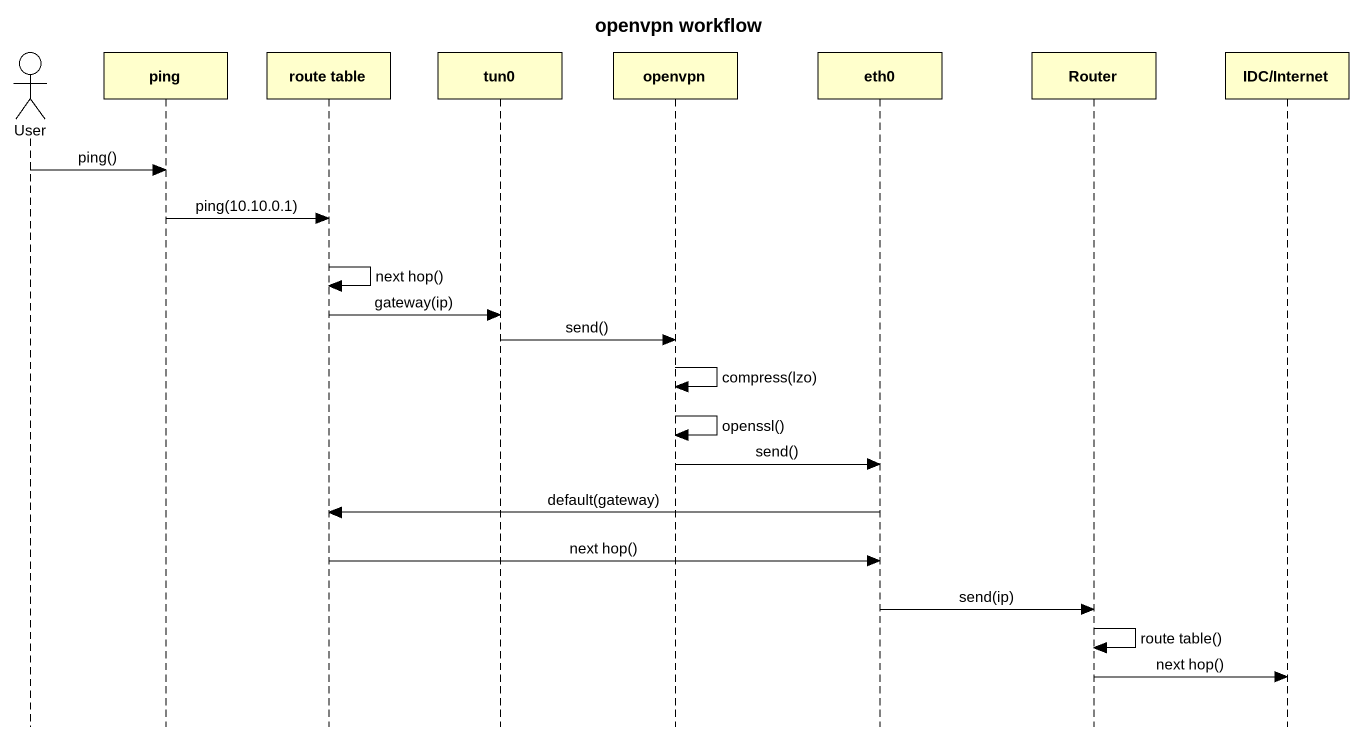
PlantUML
@startuml
title openvpn workflow
hide footbox
actor User
participant ping
participant "route table" as route_table
participant tun0
participant openvpn
participant eth0
participant Router
participant "IDC/Internet" as IDC_Internet

User -> ping : ping()
ping -> route_table : ping(10.10.0.1)
route_table -> route_table : next hop()
route_table -> tun0 : gateway(ip)
tun0 -> openvpn : send()
openvpn -> openvpn : compress(lzo)
openvpn -> openvpn : openssl()
openvpn -> eth0 : send()
eth0 -> route_table : default(gateway)
route_table -> eth0 : next hop()
eth0 -> Router : send(ip)
Router -> Router : route table()
Router -> IDC_Internet : next hop()
@enduml
